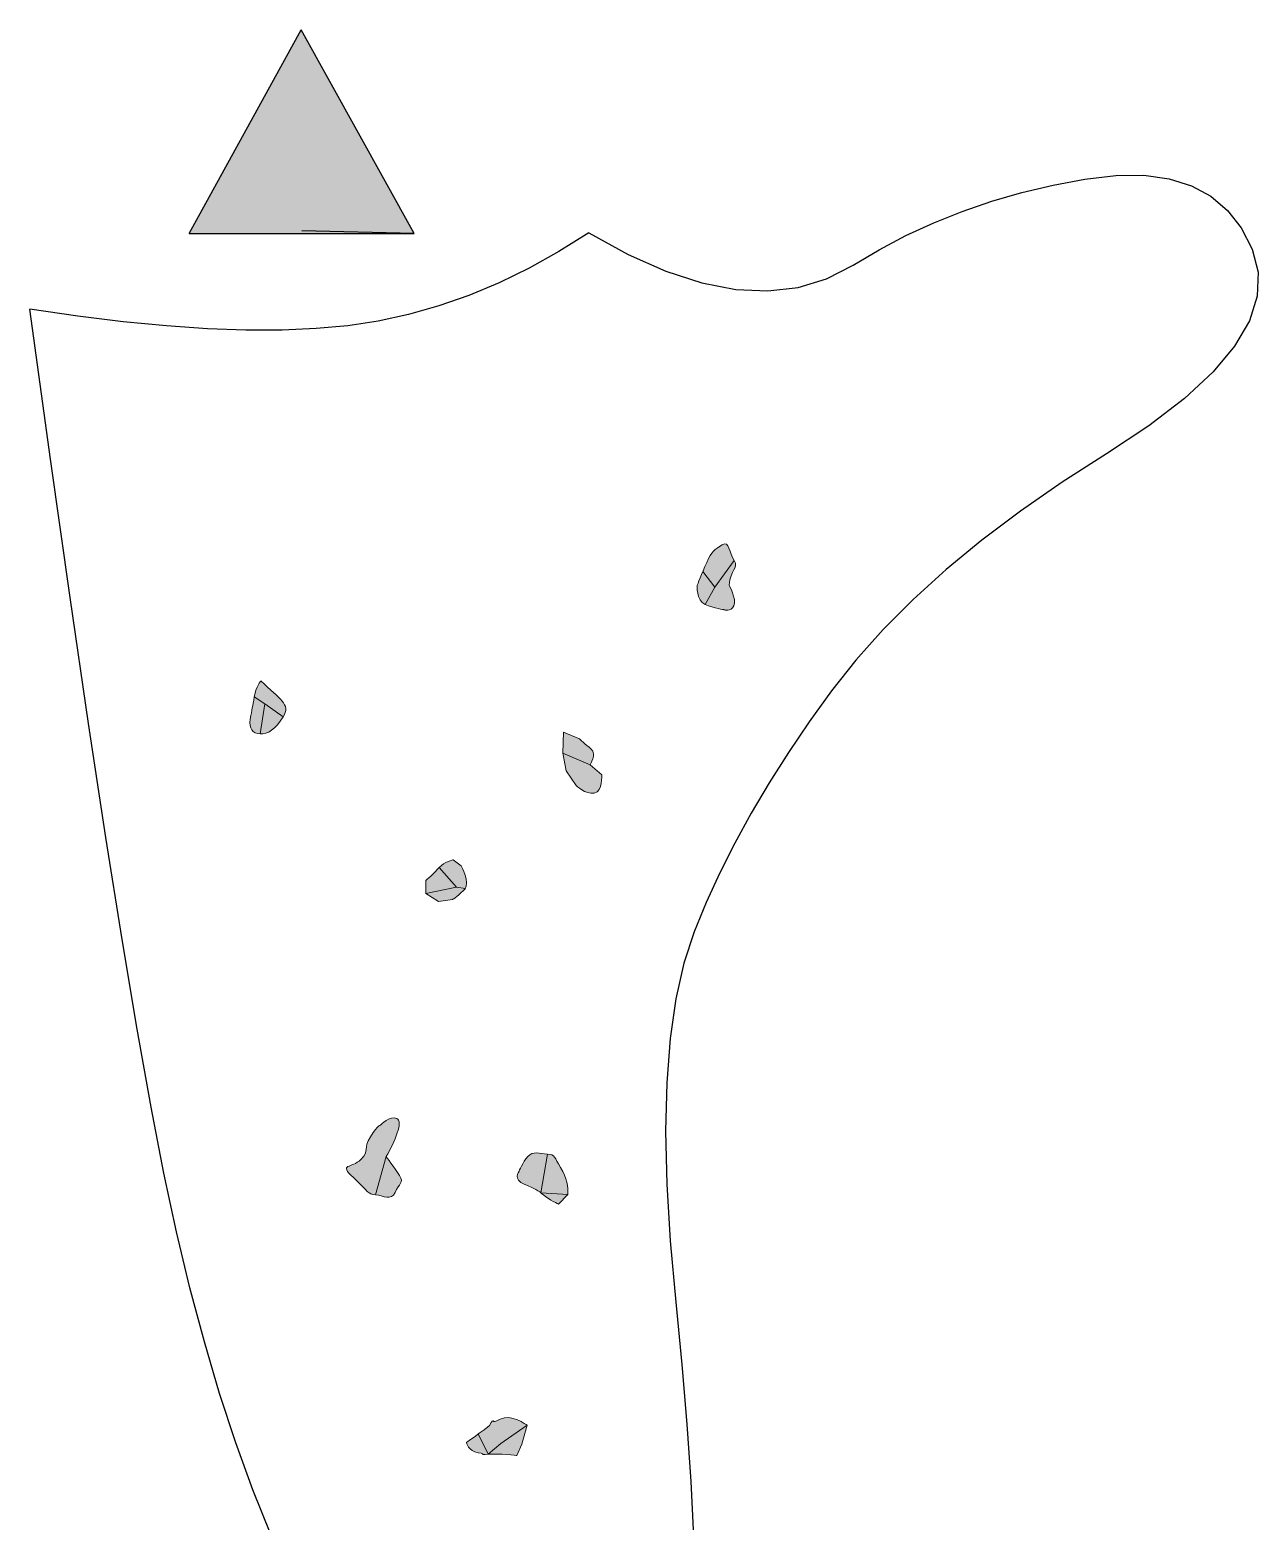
# Model space of a CAD drawing. Header units: metres. Extents: x -1178 to 134, y -250 to 398.
# Drawn here: x -858.26 to -820.07, y 293.36 to 339.73 of the extents above; entities that cross this region are included whole.
import ezdxf

# ---------------------------------------------------------------- set-up
doc = ezdxf.new("R2010")
doc.units = ezdxf.units.M
doc.header["$MEASUREMENT"] = 0
for name, color, linetype in [('Topo Dessin - Entrées', 250, 'Continuous'), ('Topo Dessin - Galeries', 10, 'Continuous'), ('Topo Dessin - Puits', 248, 'Continuous'), ('Topo Dessin - Spéléothèmes', 26, 'Continuous')]:
    doc.layers.add(name, color=color, linetype=linetype)

# ---------------------------------------------------------------- blocks, each defined once
blk = doc.blocks.new('*U108')
at = {"layer": 'Topo Dessin - Spéléothèmes'}
h = blk.add_hatch(color=255, dxfattribs=at)
h.dxf.hatch_style = 2
edge = h.paths.add_edge_path()
edge.add_spline(control_points=[(0.312, 1.058), (-0.009, 0.95), (-0.33, 0.737), (-0.651, 0.309), (-0.971, -0.119), (-1.078, -0.119), (-0.971, -0.44), (-0.864, -0.761), (-0.864, -1.081), (-0.543, -1.189), (-0.223, -1.295), (0.205, -1.295), (0.205, -1.295), (0.205, -1.295), (0.633, -1.402), (0.633, -0.867), (0.633, -0.333), (0.633, -0.226), (0.74, 0.095), (0.847, 0.416), (0.847, 0.843), (0.847, 0.843), (0.847, 0.843), (0.312, 1.058), (0.312, 1.058)], knot_values=[0, 0, 0, 0, 1, 1, 1, 2, 2, 2, 3, 3, 3, 4, 4, 4, 5, 5, 5, 6, 6, 6, 7, 7, 7, 8, 8, 8, 8], degree=3, periodic=0)
at = {"layer": 'Topo Dessin - Spéléothèmes', "lineweight": 5}
blk.add_lwpolyline([(-0.971, -0.44), (0.693, -0.055), (0.312, 1.058)], dxfattribs=at)
at = {"layer": 'Topo Dessin - Spéléothèmes', "lineweight": 9}
blk.add_open_spline([(0.312, 1.058), (-0.009, 0.95), (-0.33, 0.737), (-0.651, 0.309), (-0.971, -0.119), (-1.078, -0.119), (-0.971, -0.44), (-0.864, -0.761), (-0.864, -1.081), (-0.543, -1.189), (-0.223, -1.295), (0.205, -1.295), (0.205, -1.295), (0.205, -1.295), (0.633, -1.402), (0.633, -0.867), (0.633, -0.333), (0.633, -0.226), (0.74, 0.095), (0.847, 0.416), (0.847, 0.843), (0.847, 0.843), (0.847, 0.843), (0.312, 1.058), (0.312, 1.058)], degree=3, knots=[0, 0, 0, 0, 1, 1, 1, 2, 2, 2, 3, 3, 3, 4, 4, 4, 5, 5, 5, 6, 6, 6, 7, 7, 7, 8, 8, 8, 8], dxfattribs=at)
blk = doc.blocks.new('*U113')
at = {"layer": 'Topo Dessin - Spéléothèmes'}
h = blk.add_hatch(color=255, dxfattribs=at)
h.dxf.hatch_style = 2
edge = h.paths.add_edge_path()
edge.add_spline(control_points=[(-0.951, 0.962), (-0.951, 0.962), (-1.165, 0.107), (-0.737, -0.214), (-0.31, -0.536), (-0.807, -0.459), (-0.31, -0.536), (0.439, -0.963), (0.76, -1.177), (0.76, -1.177), (0.76, -1.177), (1.081, -0.963), (0.974, -0.536), (0.867, -0.108), (1.081, -0.536), (0.867, -0.108), (0.653, 0.32), (0.439, 1.069), (0.439, 1.069), (0.439, 1.069), (-0.095, 1.069), (-0.095, 1.069), (-0.095, 1.069), (-0.951, 0.962), (-0.951, 0.962)], knot_values=[0, 0, 0, 0, 1, 1, 1, 2, 2, 2, 3, 3, 3, 4, 4, 4, 5, 5, 5, 6, 6, 6, 7, 7, 7, 8, 8, 8, 8], degree=3, periodic=0)
at = {"layer": 'Topo Dessin - Spéléothèmes', "lineweight": 5}
for points in [[(-0.951, 0.962), (0.225, 0.213), (0.867, -0.108)], [(0.867, -0.108), (0.225, -0.856)]]:
    blk.add_lwpolyline(points, dxfattribs=at)
at = {"layer": 'Topo Dessin - Spéléothèmes', "lineweight": 9}
blk.add_open_spline([(-0.951, 0.962), (-0.951, 0.962), (-1.165, 0.107), (-0.737, -0.214), (-0.31, -0.536), (-0.807, -0.459), (-0.31, -0.536), (0.439, -0.963), (0.76, -1.177), (0.76, -1.177), (0.76, -1.177), (1.081, -0.963), (0.974, -0.536), (0.867, -0.108), (1.081, -0.536), (0.867, -0.108), (0.653, 0.32), (0.439, 1.069), (0.439, 1.069), (0.439, 1.069), (-0.095, 1.069), (-0.095, 1.069), (-0.095, 1.069), (-0.951, 0.962), (-0.951, 0.962)], degree=3, knots=[0, 0, 0, 0, 1, 1, 1, 2, 2, 2, 3, 3, 3, 4, 4, 4, 5, 5, 5, 6, 6, 6, 7, 7, 7, 8, 8, 8, 8], dxfattribs=at)
blk = doc.blocks.new('*U120')
at = {"layer": 'Topo Dessin - Spéléothèmes'}
h = blk.add_hatch(color=255, dxfattribs=at)
h.dxf.hatch_style = 2
edge = h.paths.add_edge_path()
edge.add_spline(control_points=[(-0.765, 0.294), (-1.514, 0.401), (-2.476, 0.401), (-2.476, 0.08), (-2.476, -0.241), (-1.941, -0.455), (-1.941, -0.455), (-1.941, -0.455), (-1.942, -0.562), (-1.3, -0.669), (-0.658, -0.775), (-0.765, -0.455), (-0.23, -0.669), (0.304, -0.883), (0.304, -1.524), (0.625, -0.669), (0.946, 0.186), (1.053, 0.187), (0.946, 0.508), (0.839, 0.829), (0.946, 1.257), (0.518, 1.257), (0.091, 1.257), (-0.016, 1.47), (-0.23, 1.149), (-0.444, 0.829), (-0.765, 0.294), (-0.765, 0.294)], knot_values=[0, 0, 0, 0, 1, 1, 1, 2, 2, 2, 3, 3, 3, 4, 4, 4, 5, 5, 5, 6, 6, 6, 7, 7, 7, 8, 8, 8, 9, 9, 9, 9], degree=3, periodic=0)
at = {"layer": 'Topo Dessin - Spéléothèmes', "lineweight": 5}
blk.add_lwpolyline([(-0.765, 0.294), (0.946, 0.508)], dxfattribs=at)
at = {"layer": 'Topo Dessin - Spéléothèmes', "lineweight": 9}
blk.add_open_spline([(-0.765, 0.294), (-1.514, 0.401), (-2.476, 0.401), (-2.476, 0.08), (-2.476, -0.241), (-1.941, -0.455), (-1.941, -0.455), (-1.941, -0.455), (-1.942, -0.562), (-1.3, -0.669), (-0.658, -0.775), (-0.765, -0.455), (-0.23, -0.669), (0.304, -0.883), (0.304, -1.524), (0.625, -0.669), (0.946, 0.186), (1.053, 0.187), (0.946, 0.508), (0.839, 0.829), (0.946, 1.257), (0.518, 1.257), (0.091, 1.257), (-0.016, 1.47), (-0.23, 1.149), (-0.444, 0.829), (-0.765, 0.294), (-0.765, 0.294)], degree=3, knots=[0, 0, 0, 0, 1, 1, 1, 2, 2, 2, 3, 3, 3, 4, 4, 4, 5, 5, 5, 6, 6, 6, 7, 7, 7, 8, 8, 8, 9, 9, 9, 9], dxfattribs=at)
blk = doc.blocks.new('*U122')
at = {"layer": 'Topo Dessin - Spéléothèmes'}
h = blk.add_hatch(color=255, dxfattribs=at)
h.dxf.hatch_style = 2
edge = h.paths.add_edge_path()
edge.add_spline(control_points=[(-0.321, 0.535), (-0.963, 0.321), (-1.177, 0.642), (-1.39, 0.321), (-1.604, 0), (-2.139, -0.214), (-1.818, -0.428), (-1.497, -0.641), (-1.39, -0.749), (-0.856, -0.749), (-0.321, -0.749), (0.214, -0.749), (0.214, -0.749), (0.214, -0.749), (0.855, -0.535), (0.855, -0.107), (0.855, 0.321), (0.749, 0.748), (0.749, 0.748), (0.749, 0.748), (0.749, 1.069), (0.428, 1.069), (0.107, 1.069), (-0.321, 0.535), (-0.321, 0.535)], knot_values=[0, 0, 0, 0, 1, 1, 1, 2, 2, 2, 3, 3, 3, 4, 4, 4, 5, 5, 5, 6, 6, 6, 7, 7, 7, 8, 8, 8, 8], degree=3, periodic=0)
at = {"layer": 'Topo Dessin - Spéléothèmes', "lineweight": 5}
for points in [[(-1.39, 0.321), (0, 0), (0.855, -0.107)], [(0, 0), (-0.428, -0.749)]]:
    blk.add_lwpolyline(points, dxfattribs=at)
at = {"layer": 'Topo Dessin - Spéléothèmes', "lineweight": 9}
blk.add_open_spline([(-0.321, 0.535), (-0.963, 0.321), (-1.177, 0.642), (-1.39, 0.321), (-1.604, 0), (-2.139, -0.214), (-1.818, -0.428), (-1.497, -0.641), (-1.39, -0.749), (-0.856, -0.749), (-0.321, -0.749), (0.214, -0.749), (0.214, -0.749), (0.214, -0.749), (0.855, -0.535), (0.855, -0.107), (0.855, 0.321), (0.749, 0.748), (0.749, 0.748), (0.749, 0.748), (0.749, 1.069), (0.428, 1.069), (0.107, 1.069), (-0.321, 0.535), (-0.321, 0.535)], degree=3, knots=[0, 0, 0, 0, 1, 1, 1, 2, 2, 2, 3, 3, 3, 4, 4, 4, 5, 5, 5, 6, 6, 6, 7, 7, 7, 8, 8, 8, 8], dxfattribs=at)
blk = doc.blocks.new('*U123')
at = {"layer": 'Topo Dessin - Spéléothèmes'}
h = blk.add_hatch(color=255, dxfattribs=at)
h.dxf.hatch_style = 2
edge = h.paths.add_edge_path()
edge.add_spline(control_points=[(-0.372, 0.245), (-0.372, 0.245), (-0.907, 0.352), (-1.014, 0.031), (-1.121, -0.29), (-1.228, -0.611), (-1.228, -0.611), (-1.228, -0.611), (-1.228, -1.359), (-1.228, -1.359), (-1.228, -1.359), (-0.372, -1.039), (-0.372, -1.039), (-0.372, -1.039), (0.27, -0.611), (0.27, -0.611), (0.27, -0.611), (0.697, 0.031), (0.697, 0.031), (0.697, 0.031), (0.911, 0.565), (0.697, 0.886), (0.484, 1.207), (-0.158, 0.886), (-0.158, 0.886), (-0.158, 0.886), (-0.372, 0.245), (-0.372, 0.245)], knot_values=[0, 0, 0, 0, 1, 1, 1, 2, 2, 2, 3, 3, 3, 4, 4, 4, 5, 5, 5, 6, 6, 6, 7, 7, 7, 8, 8, 8, 9, 9, 9, 9], degree=3, periodic=0)
at = {"layer": 'Topo Dessin - Spéléothèmes', "lineweight": 5}
blk.add_lwpolyline([(-0.372, 0.245), (-0.372, -1.039)], dxfattribs=at)
at = {"layer": 'Topo Dessin - Spéléothèmes', "lineweight": 9}
blk.add_open_spline([(-0.372, 0.245), (-0.372, 0.245), (-0.907, 0.352), (-1.014, 0.031), (-1.121, -0.29), (-1.228, -0.611), (-1.228, -0.611), (-1.228, -0.611), (-1.228, -1.359), (-1.228, -1.359), (-1.228, -1.359), (-0.372, -1.039), (-0.372, -1.039), (-0.372, -1.039), (0.27, -0.611), (0.27, -0.611), (0.27, -0.611), (0.697, 0.031), (0.697, 0.031), (0.697, 0.031), (0.911, 0.565), (0.697, 0.886), (0.484, 1.207), (-0.158, 0.886), (-0.158, 0.886), (-0.158, 0.886), (-0.372, 0.245), (-0.372, 0.245)], degree=3, knots=[0, 0, 0, 0, 1, 1, 1, 2, 2, 2, 3, 3, 3, 4, 4, 4, 5, 5, 5, 6, 6, 6, 7, 7, 7, 8, 8, 8, 9, 9, 9, 9], dxfattribs=at)
blk = doc.blocks.new('*U124')
at = {"layer": 'Topo Dessin - Spéléothèmes'}
h = blk.add_hatch(color=255, dxfattribs=at)
h.dxf.hatch_style = 2
edge = h.paths.add_edge_path()
edge.add_spline(control_points=[(-0.928, -0.162), (-0.928, -0.162), (-0.393, 0.479), (-0.073, 0.372), (0.248, 0.266), (0.569, 0.051), (0.569, 0.051), (0.569, 0.051), (0.89, -0.483), (0.89, -0.483), (0.89, -0.483), (0.783, -1.125), (0.783, -1.125), (0.783, -1.125), (0.248, -1.339), (0.248, -1.339), (0.248, -1.339), (-0.179, -1.125), (-0.5, -1.018), (-0.821, -0.911), (-1.035, -0.59), (-1.035, -0.59), (-1.035, -0.59), (-0.928, -0.162), (-0.928, -0.162)], knot_values=[0, 0, 0, 0, 1, 1, 1, 2, 2, 2, 3, 3, 3, 4, 4, 4, 5, 5, 5, 6, 6, 6, 7, 7, 7, 8, 8, 8, 8], degree=3, periodic=0)
at = {"layer": 'Topo Dessin - Spéléothèmes', "lineweight": 5}
for points in [[(0, 0), (-0.5, -1.018)], [(-0.094, 0.378), (0, 0), (0.783, -1.125)]]:
    blk.add_lwpolyline(points, dxfattribs=at)
at = {"layer": 'Topo Dessin - Spéléothèmes', "lineweight": 9}
blk.add_open_spline([(-0.928, -0.162), (-0.928, -0.162), (-0.393, 0.479), (-0.073, 0.372), (0.248, 0.266), (0.569, 0.051), (0.569, 0.051), (0.569, 0.051), (0.89, -0.483), (0.89, -0.483), (0.89, -0.483), (0.783, -1.125), (0.783, -1.125), (0.783, -1.125), (0.248, -1.339), (0.248, -1.339), (0.248, -1.339), (-0.179, -1.125), (-0.5, -1.018), (-0.821, -0.911), (-1.035, -0.59), (-1.035, -0.59), (-1.035, -0.59), (-0.928, -0.162), (-0.928, -0.162)], degree=3, knots=[0, 0, 0, 0, 1, 1, 1, 2, 2, 2, 3, 3, 3, 4, 4, 4, 5, 5, 5, 6, 6, 6, 7, 7, 7, 8, 8, 8, 8], dxfattribs=at)
blk = doc.blocks.new('block 519')
at = {"layer": 'Topo Dessin - Spéléothèmes'}
h = blk.add_hatch(color=255, dxfattribs=at)
h.dxf.hatch_style = 2
edge = h.paths.add_edge_path()
edge.add_spline(control_points=[(-0.855, -0.535), (-0.428, 0.535), (-0.428, 1.069), (0.214, 0.963), (0.855, 0.855), (1.177, 0.641), (1.283, 0.32), (1.39, 0), (1.283, -0.214), (0.855, -0.321), (0.428, -0.428), (0.321, -0.428), (-0.107, -0.535), (-0.535, -0.642), (-0.855, -0.535), (-0.855, -0.535)], knot_values=[0, 0, 0, 0, 1, 1, 1, 2, 2, 2, 3, 3, 3, 4, 4, 4, 5, 5, 5, 5], degree=3, periodic=0)
at = {"layer": 'Topo Dessin - Spéléothèmes', "lineweight": 5}
for points in [[(0.214, 0.963), (0, 0), (1.283, 0.32)], [(0, 0), (-0.107, -0.535)]]:
    blk.add_lwpolyline(points, dxfattribs=at)
at = {"layer": 'Topo Dessin - Spéléothèmes', "lineweight": 9}
blk.add_open_spline([(-0.855, -0.535), (-0.428, 0.535), (-0.428, 1.069), (0.214, 0.963), (0.855, 0.855), (1.177, 0.641), (1.283, 0.32), (1.39, 0), (1.283, -0.214), (0.855, -0.321), (0.428, -0.428), (0.321, -0.428), (-0.107, -0.535), (-0.535, -0.642), (-0.855, -0.535), (-0.855, -0.535)], degree=3, knots=[0, 0, 0, 0, 1, 1, 1, 2, 2, 2, 3, 3, 3, 4, 4, 4, 5, 5, 5, 5], dxfattribs=at)

msp = doc.modelspace()

# ---------------------------------------------------------------- hatches: boundary and pattern name
at = {"layer": 'Topo Dessin - Entrées'}
h = msp.add_hatch(color=256, dxfattribs=at)
h.dxf.hatch_style = 1
h.paths.add_polyline_path([(-853.309, 333.393), (-846.309, 333.393), (-849.832, 339.727)])

# ---------------------------------------------------------------- linework, layer by layer
for p, q in [((-853.309, 333.393), (-849.832, 339.727)), ((-846.309, 333.393), (-849.832, 339.727)), ((-846.309, 333.393), (-849.808, 333.473)), ((-853.309, 333.393), (-846.309, 333.393))]:
    msp.add_line(p, q, dxfattribs=at)
at = {"layer": 'Topo Dessin - Galeries'}
for points in [[(-840.885, 333.413), (-839.657, 332.737), (-838.485, 332.219), (-837.372, 331.858), (-836.316, 331.654), (-835.317, 331.607), (-834.377, 331.716), (-833.494, 331.983), (-832.668, 332.408), (-831.859, 332.889), (-831.023, 333.329), (-830.161, 333.727), (-829.272, 334.083), (-828.358, 334.397), (-827.417, 334.669), (-826.45, 334.9), (-825.457, 335.088), (-824.496, 335.201), (-823.623, 335.203), (-822.84, 335.096), (-822.145, 334.879), (-821.54, 334.551), (-821.024, 334.114), (-820.597, 333.567), (-820.259, 332.91), (-820.073, 332.188), (-820.101, 331.444), (-820.345, 330.68), (-820.804, 329.895), (-821.477, 329.088), (-822.365, 328.261), (-823.468, 327.413), (-824.786, 326.544), (-826.167, 325.659), (-827.459, 324.764), (-828.662, 323.858), (-829.775, 322.942), (-830.8, 322.016), (-831.735, 321.078), (-832.582, 320.131), (-833.339, 319.173), (-834.029, 318.213), (-834.675, 317.26), (-835.276, 316.314), (-835.831, 315.374), (-836.342, 314.441), (-836.809, 313.516), (-837.23, 312.596), (-837.607, 311.684), (-837.926, 310.709), (-838.174, 309.601), (-838.352, 308.36), (-838.459, 306.986), (-838.495, 305.479), (-838.461, 303.84), (-838.357, 302.068), (-838.181, 300.162), (-837.989, 298.229), (-837.833, 296.37), (-837.713, 294.588), (-837.629, 292.881)], [(-850.77, 292.946), (-851.328, 294.333), (-851.859, 295.792), (-852.362, 297.324), (-852.837, 298.929), (-853.285, 300.607), (-853.705, 302.357), (-854.097, 304.181), (-854.494, 306.228), (-854.926, 308.65), (-855.393, 311.446), (-855.896, 314.617), (-856.435, 318.161), (-857.009, 322.081), (-857.618, 326.374), (-858.263, 331.042)]]:
    msp.add_lwpolyline(points, dxfattribs=at)
at = {"layer": 'Topo Dessin - Puits', "linetype": 'Continuous', "flags": 128}
msp.add_lwpolyline([(-840.885, 333.413), (-841.812, 332.833), (-842.742, 332.317), (-843.674, 331.862), (-844.609, 331.47), (-845.547, 331.14), (-846.487, 330.873), (-847.43, 330.668), (-848.376, 330.525), (-849.36, 330.436), (-850.415, 330.391), (-851.543, 330.389), (-852.742, 330.432), (-854.014, 330.519), (-855.359, 330.649), (-856.775, 330.824), (-858.263, 331.042)], dxfattribs=at)

# ---------------------------------------------------------------- block references
at = {"layer": 'Topo Dessin - Spéléothèmes', "xscale": 0.7149035724002146, "yscale": 0.7149035724002146, "zscale": 0.7149035724002146, "rotation": 247.3155425535176}
for name, p in [('*U122', (-836.961, 322.397)), ('block 519', (-850.961, 318.772)), ('*U123', (-841.109, 316.7)), ('*U124', (-844.998, 313.074)), ('*U120', (-847.591, 304.268)), ('*U108', (-842.146, 304.009)), ('*U113', (-843.702, 295.98))]:
    msp.add_blockref(name, p, dxfattribs=at)

doc.saveas('drawing.dxf')
